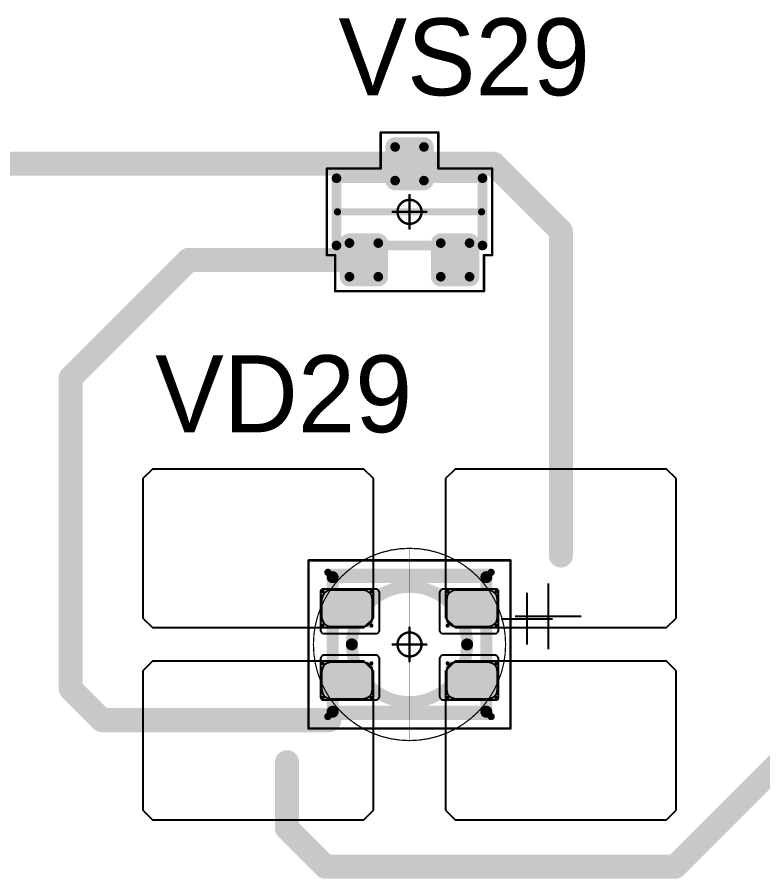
# Model space of a CAD drawing. Header units: millimetres. Extents: x 0 to 400, y 0 to 514.
# Drawn here: x 111.84 to 127.35, y 387.63 to 405.55 of the extents above; entities that cross this region are included whole.
import ezdxf

# ---------------------------------------------------------------- set-up
doc = ezdxf.new("R2010")
doc.units = ezdxf.units.MM
for name, color, linetype in [('Mechanical13', 56, 'Continuous'), ('Mechanical15', 56, 'Continuous'), ('Mechanical2', 216, 'Continuous'), ('TopLayer', 1, 'Continuous'), ('TopOverlay', 2, 'Continuous'), ('TopPaste', 8, 'Continuous'), ('TopSolder', 216, 'Continuous')]:
    doc.layers.add(name, color=color, linetype=linetype)

# ---------------------------------------------------------------- blocks, each defined once
blk = doc.blocks.new('SOT23_153')
at = {"layer": 'Mechanical13', "const_width": 0.2}
for points in [[(-0.7, 1.52), (0.7, 1.52)], [(-0.7, 1.52), (-0.7, -1.52)], [(0.7, 1.52), (0.7, -1.52)], [(-0.7, -1.52), (0.7, -1.52)]]:
    blk.add_lwpolyline(points, dxfattribs=at)
at = {"layer": 'Mechanical13', "const_width": 0.1}
for points in [[(-0.75, 1.52, 1), (-0.65, 1.52, 1)], [(-0.75, 1.52, 1), (-0.65, 1.52, 1)], [(0.65, 1.52, 1), (0.75, 1.52, 1)], [(0.65, 1.52, 1), (0.75, 1.52, 1)], [(-0.75, -1.52, 1), (-0.65, -1.52, 1)], [(-0.75, -1.52, 1), (-0.65, -1.52, 1)], [(0.65, -1.52, 1), (0.75, -1.52, 1)], [(0.65, -1.52, 1), (0.75, -1.52, 1)]]:
    blk.add_lwpolyline(points, format="xyb", close=True, dxfattribs=at)
at = {"layer": 'Mechanical15', "const_width": 0.05}
for points in [[(-0.9, 1.72), (-0.9, 1.55)], [(-0.9, 1.72), (0.9, 1.72)], [(0.9, 1.72), (0.9, 0.6)], [(-1.65, 1.55), (-1.65, -1.55)], [(-1.65, 1.55), (-0.9, 1.55)], [(0.9, 0.6), (1.65, 0.6)], [(1.65, 0.6), (1.65, -0.6)], [(0, 0.35), (0, -0.35)], [(-0.35, 0), (0.35, 0)], [(0.9, -0.6), (1.65, -0.6)], [(0.9, -0.6), (0.9, -1.72)], [(-1.65, -1.55), (-0.9, -1.55)], [(-0.9, -1.55), (-0.9, -1.72)], [(-0.9, -1.72), (0.9, -1.72)]]:
    blk.add_lwpolyline(points, dxfattribs=at)
at = {"layer": 'Mechanical15'}
for points, const_width in [([(-0.913, 1.72, 1), (-0.888, 1.72, 1)], 0.025), ([(-0.913, 1.72, 1), (-0.888, 1.72, 1)], 0.025), ([(0.888, 1.72, 1), (0.913, 1.72, 1)], 0.025), ([(0.888, 1.72, 1), (0.913, 1.72, 1)], 0.025), ([(-1.662, 1.55, 1), (-1.637, 1.55, 1)], 0.025), ([(-1.662, 1.55, 1), (-1.637, 1.55, 1)], 0.025), ([(-0.913, 1.55, 1), (-0.888, 1.55, 1)], 0.025), ([(-0.913, 1.55, 1), (-0.888, 1.55, 1)], 0.025), ([(0.888, 0.6, 1), (0.913, 0.6, 1)], 0.025), ([(0.888, 0.6, 1), (0.913, 0.6, 1)], 0.025), ([(1.637, 0.6, 1), (1.662, 0.6, 1)], 0.025), ([(1.637, 0.6, 1), (1.662, 0.6, 1)], 0.025), ([(-0.012, 0.35, 1), (0.012, 0.35, 1)], 0.025), ([(0.25, 0, 1), (-0.25, 0, 1)], 0.05), ([(-0.362, 0, 1), (-0.337, 0, 1)], 0.025), ([(-0.262, 0, 1), (-0.238, 0, 1)], 0.025), ([(0.238, 0, 1), (0.262, 0, 1)], 0.025), ([(0.337, 0, 1), (0.362, 0, 1)], 0.025), ([(-0.012, -0.35, 1), (0.012, -0.35, 1)], 0.025), ([(0.888, -0.6, 1), (0.913, -0.6, 1)], 0.025), ([(0.888, -0.6, 1), (0.913, -0.6, 1)], 0.025), ([(1.637, -0.6, 1), (1.662, -0.6, 1)], 0.025), ([(1.637, -0.6, 1), (1.662, -0.6, 1)], 0.025), ([(-1.662, -1.55, 1), (-1.637, -1.55, 1)], 0.025), ([(-1.662, -1.55, 1), (-1.637, -1.55, 1)], 0.025), ([(-0.913, -1.55, 1), (-0.888, -1.55, 1)], 0.025), ([(-0.913, -1.55, 1), (-0.888, -1.55, 1)], 0.025), ([(-0.913, -1.72, 1), (-0.888, -1.72, 1)], 0.025), ([(-0.913, -1.72, 1), (-0.888, -1.72, 1)], 0.025), ([(0.888, -1.72, 1), (0.913, -1.72, 1)], 0.025), ([(0.888, -1.72, 1), (0.913, -1.72, 1)], 0.025)]:
    blk.add_lwpolyline(points, format="xyb", close=True, dxfattribs=dict(at, const_width=const_width))
at = {"layer": 'TopLayer', "const_width": 0.1}
for points in [[(-1.4, 1.25, 1), (-1.3, 1.25, 1)], [(-0.7, 1.25, 1), (-0.6, 1.25, 1)], [(-1.4, 0.65, 1), (-1.3, 0.65, 1)], [(-0.7, 0.65, 1), (-0.6, 0.65, 1)], [(0.6, 0.3, 1), (0.7, 0.3, 1)], [(1.3, 0.3, 1), (1.4, 0.3, 1)], [(0.6, -0.3, 1), (0.7, -0.3, 1)], [(1.3, -0.3, 1), (1.4, -0.3, 1)], [(-1.4, -0.65, 1), (-1.3, -0.65, 1)], [(-0.7, -0.65, 1), (-0.6, -0.65, 1)], [(-1.4, -1.25, 1), (-1.3, -1.25, 1)], [(-0.7, -1.25, 1), (-0.6, -1.25, 1)]]:
    blk.add_lwpolyline(points, format="xyb", close=True, dxfattribs=at)
at = {"layer": 'TopLayer'}
for points in [[(-1.35, 1.35), (-1.35, 0.55), (-0.65, 1.35), (-0.65, 0.55)], [(-1.45, 1.25), (-1.45, 0.65), (-0.55, 1.25), (-0.55, 0.65)], [(0.65, 0.4), (0.65, -0.4), (1.35, 0.4), (1.35, -0.4)], [(0.55, 0.3), (0.55, -0.3), (1.45, 0.3), (1.45, -0.3)], [(-1.45, -0.65), (-1.45, -1.25), (-0.55, -0.65), (-0.55, -1.25)], [(-1.35, -0.55), (-1.35, -1.35), (-0.65, -0.55), (-0.65, -1.35)]]:
    blk.add_solid(points, dxfattribs=at)
at = {"layer": 'TopOverlay', "const_width": 0.15}
blk.add_lwpolyline([(0, 1.5), (0, -1.5)], dxfattribs=at)
at = {"layer": 'TopOverlay', "const_width": 0.075}
for points in [[(-0.038, 1.5, 1), (0.038, 1.5, 1)], [(-0.038, -1.5, 1), (0.038, -1.5, 1)]]:
    blk.add_lwpolyline(points, format="xyb", close=True, dxfattribs=at)
at = {"layer": 'TopPaste', "const_width": 0.075}
for points in [[(-1.387, 1.25, 1), (-1.313, 1.25, 1)], [(-0.687, 1.25, 1), (-0.613, 1.25, 1)], [(-1.387, 0.65, 1), (-1.313, 0.65, 1)], [(-0.687, 0.65, 1), (-0.613, 0.65, 1)], [(0.613, 0.3, 1), (0.687, 0.3, 1)], [(1.313, 0.3, 1), (1.387, 0.3, 1)], [(0.613, -0.3, 1), (0.687, -0.3, 1)], [(1.313, -0.3, 1), (1.387, -0.3, 1)], [(-1.387, -0.65, 1), (-1.313, -0.65, 1)], [(-0.687, -0.65, 1), (-0.613, -0.65, 1)], [(-1.387, -1.25, 1), (-1.313, -1.25, 1)], [(-0.687, -1.25, 1), (-0.613, -1.25, 1)]]:
    blk.add_lwpolyline(points, format="xyb", close=True, dxfattribs=at)
at = {"layer": 'TopPaste'}
for points in [[(-1.35, 1.325), (-1.35, 0.575), (-0.65, 1.325), (-0.65, 0.575)], [(-1.425, 1.25), (-1.425, 0.65), (-0.575, 1.25), (-0.575, 0.65)], [(0.65, 0.375), (0.65, -0.375), (1.35, 0.375), (1.35, -0.375)], [(0.575, 0.3), (0.575, -0.3), (1.425, 0.3), (1.425, -0.3)], [(-1.425, -0.65), (-1.425, -1.25), (-0.575, -0.65), (-0.575, -1.25)], [(-1.35, -0.575), (-1.35, -1.325), (-0.65, -0.575), (-0.65, -1.325)]]:
    blk.add_solid(points, dxfattribs=at)
at = {"layer": 'TopSolder', "const_width": 0.202}
for points in [[(-1.451, 1.25, 1), (-1.249, 1.25, 1)], [(-0.751, 1.25, 1), (-0.549, 1.25, 1)], [(-1.451, 0.65, 1), (-1.249, 0.65, 1)], [(-0.751, 0.65, 1), (-0.549, 0.65, 1)], [(0.549, 0.3, 1), (0.751, 0.3, 1)], [(1.249, 0.3, 1), (1.451, 0.3, 1)], [(0.549, -0.3, 1), (0.751, -0.3, 1)], [(1.249, -0.3, 1), (1.451, -0.3, 1)], [(-1.451, -0.65, 1), (-1.249, -0.65, 1)], [(-0.751, -0.65, 1), (-0.549, -0.65, 1)], [(-1.451, -1.25, 1), (-1.249, -1.25, 1)], [(-0.751, -1.25, 1), (-0.549, -1.25, 1)]]:
    blk.add_lwpolyline(points, format="xyb", close=True, dxfattribs=at)
at = {"layer": 'TopSolder'}
for points in [[(-1.35, 1.452), (-1.35, 0.448), (-0.65, 1.452), (-0.65, 0.448)], [(-1.552, 1.25), (-1.552, 0.65), (-0.448, 1.25), (-0.448, 0.65)], [(0.65, 0.502), (0.65, -0.502), (1.35, 0.502), (1.35, -0.502)], [(0.448, 0.3), (0.448, -0.3), (1.552, 0.3), (1.552, -0.3)], [(-1.35, -0.448), (-1.35, -1.452), (-0.65, -0.448), (-0.65, -1.452)], [(-1.552, -0.65), (-1.552, -1.25), (-0.448, -0.65), (-0.448, -1.25)]]:
    blk.add_solid(points, dxfattribs=at)
blk = doc.blocks.new('E65F_326')
at = {"layer": 'Mechanical13'}
for p, q in [((2.441, 1.071), (2.441, 0)), ((1.905, 0.536), (2.976, 0.536))]:
    blk.add_line(p, q, dxfattribs=at)
at = {"layer": 'Mechanical13', "const_width": 0.25}
for points in [[(-1.6, -1.4), (-1.6, 1.4)], [(-1.6, 1.4), (1.6, 1.4)], [(1.6, -1.4), (1.6, 1.4)], [(-1.6, -1.4), (1.6, -1.4)]]:
    blk.add_lwpolyline(points, dxfattribs=at)
at = {"layer": 'Mechanical13'}
for points, const_width in [([(-1.663, 1.4, 1), (-1.538, 1.4, 1)], 0.125), ([(-1.663, 1.4, 1), (-1.538, 1.4, 1)], 0.125), ([(1.537, 1.4, 1), (1.662, 1.4, 1)], 0.125), ([(1.537, 1.4, 1), (1.662, 1.4, 1)], 0.125), ([(1.2, 0, 1), (-1.2, 0, 1)], 0.25), ([(-1.263, 0, 1), (-1.138, 0, 1)], 0.125), ([(1.137, 0, 1), (1.262, 0, 1)], 0.125), ([(-1.663, -1.4, 1), (-1.538, -1.4, 1)], 0.125), ([(-1.663, -1.4, 1), (-1.538, -1.4, 1)], 0.125), ([(1.537, -1.4, 1), (1.662, -1.4, 1)], 0.125), ([(1.537, -1.4, 1), (1.662, -1.4, 1)], 0.125)]:
    blk.add_lwpolyline(points, format="xyb", close=True, dxfattribs=dict(at, const_width=const_width))
at = {"layer": 'Mechanical15', "const_width": 0.05}
for points in [[(-2.1, 1.75), (2.1, 1.75)], [(-2.1, -1.75), (-2.1, 1.75)], [(2.1, 1.75), (2.1, -1.75)], [(0, -0.35), (0, 0.35)], [(0, -0.35), (0, 0.35)], [(-0.35, 0), (0.35, 0)], [(-0.35, 0), (0.35, 0)], [(-2.1, -1.75), (2.1, -1.75)]]:
    blk.add_lwpolyline(points, dxfattribs=at)
at = {"layer": 'Mechanical15'}
for points, const_width in [([(-2.113, 1.75, 1), (-2.088, 1.75, 1)], 0.025), ([(-2.113, 1.75, 1), (-2.088, 1.75, 1)], 0.025), ([(2.087, 1.75, 1), (2.112, 1.75, 1)], 0.025), ([(2.087, 1.75, 1), (2.112, 1.75, 1)], 0.025), ([(-0.013, 0.35, 1), (0.012, 0.35, 1)], 0.025), ([(-0.013, 0.35, 1), (0.012, 0.35, 1)], 0.025), ([(0.25, 0, 1), (-0.25, 0, 1)], 0.05), ([(0.25, 0, 1), (-0.25, 0, 1)], 0.05), ([(-0.363, 0, 1), (-0.338, 0, 1)], 0.025), ([(-0.363, 0, 1), (-0.338, 0, 1)], 0.025), ([(-0.263, 0, 1), (-0.238, 0, 1)], 0.025), ([(-0.263, 0, 1), (-0.238, 0, 1)], 0.025), ([(0.237, 0, 1), (0.262, 0, 1)], 0.025), ([(0.237, 0, 1), (0.262, 0, 1)], 0.025), ([(0.337, 0, 1), (0.362, 0, 1)], 0.025), ([(0.337, 0, 1), (0.362, 0, 1)], 0.025), ([(-0.013, -0.35, 1), (0.012, -0.35, 1)], 0.025), ([(-0.013, -0.35, 1), (0.012, -0.35, 1)], 0.025), ([(-2.113, -1.75, 1), (-2.088, -1.75, 1)], 0.025), ([(-2.113, -1.75, 1), (-2.088, -1.75, 1)], 0.025), ([(2.087, -1.75, 1), (2.112, -1.75, 1)], 0.025), ([(2.087, -1.75, 1), (2.112, -1.75, 1)], 0.025)]:
    blk.add_lwpolyline(points, format="xyb", close=True, dxfattribs=dict(at, const_width=const_width))
at = {"layer": 'TopLayer'}
for p, q in [((-5.35, 3.65), (-5.55, 3.45)), ((-0.95, 3.65), (-5.35, 3.65)), ((-5.35, 3.65), (-5.35, 3.65)), ((-0.75, 3.45), (-0.95, 3.65)), ((0.95, 3.65), (0.75, 3.45)), ((5.35, 3.65), (0.95, 3.65)), ((0.95, 3.65), (0.95, 3.65)), ((5.55, 3.45), (5.35, 3.65)), ((-5.55, 3.45), (-5.55, 3.45)), ((-5.55, 3.45), (-5.55, 0.55)), ((-0.75, 0.55), (-0.75, 3.45)), ((0.75, 3.45), (0.75, 3.45)), ((0.75, 3.45), (0.75, 0.55)), ((5.55, 0.55), (5.55, 3.45)), ((-5.55, 0.55), (-5.35, 0.35)), ((-0.95, 0.35), (-0.75, 0.55)), ((0.75, 0.55), (0.95, 0.35)), ((5.35, 0.35), (5.55, 0.55)), ((-5.35, 0.35), (-0.95, 0.35)), ((0.95, 0.35), (5.35, 0.35)), ((-5.35, -0.35), (-5.55, -0.55)), ((-0.95, -0.35), (-5.35, -0.35)), ((-5.35, -0.35), (-5.35, -0.35)), ((-0.75, -0.55), (-0.95, -0.35)), ((0.95, -0.35), (0.75, -0.55)), ((5.35, -0.35), (0.95, -0.35)), ((0.95, -0.35), (0.95, -0.35)), ((5.55, -0.55), (5.35, -0.35)), ((-5.55, -0.55), (-5.55, -0.55)), ((-5.55, -0.55), (-5.55, -3.45)), ((-0.75, -3.45), (-0.75, -0.55)), ((0.75, -0.55), (0.75, -0.55)), ((0.75, -0.55), (0.75, -3.45)), ((5.55, -3.45), (5.55, -0.55)), ((-5.55, -3.45), (-5.35, -3.65)), ((-0.95, -3.65), (-0.75, -3.45)), ((0.75, -3.45), (0.95, -3.65)), ((5.35, -3.65), (5.55, -3.45)), ((-5.35, -3.65), (-0.95, -3.65)), ((0.95, -3.65), (5.35, -3.65))]:
    blk.add_line(p, q, dxfattribs=at)
at = {"layer": 'TopLayer', "const_width": 0.04}
for points in [[(-1.83, 1.11, 1), (-1.79, 1.11, 1)], [(-0.81, 1.11, 1), (-0.77, 1.11, 1)], [(0.77, 1.11, 1), (0.81, 1.11, 1)], [(1.79, 1.11, 1), (1.83, 1.11, 1)], [(-1.83, 0.39, 1), (-1.79, 0.39, 1)], [(-0.81, 0.39, 1), (-0.77, 0.39, 1)], [(0.77, 0.39, 1), (0.81, 0.39, 1)], [(1.79, 0.39, 1), (1.83, 0.39, 1)], [(-1.83, -0.39, 1), (-1.79, -0.39, 1)], [(-0.81, -0.39, 1), (-0.77, -0.39, 1)], [(0.77, -0.39, 1), (0.81, -0.39, 1)], [(1.79, -0.39, 1), (1.83, -0.39, 1)], [(-1.83, -1.11, 1), (-1.79, -1.11, 1)], [(-0.81, -1.11, 1), (-0.77, -1.11, 1)], [(0.77, -1.11, 1), (0.81, -1.11, 1)], [(1.79, -1.11, 1), (1.83, -1.11, 1)]]:
    blk.add_lwpolyline(points, format="xyb", close=True, dxfattribs=at)
at = {"layer": 'TopLayer'}
for points in [[(-1.85, 1.11), (-1.85, 0.39), (-0.75, 1.11), (-0.75, 0.39)], [(-1.81, 1.15), (-1.81, 0.35), (-0.79, 1.15), (-0.79, 0.35)], [(0.75, 1.11), (0.75, 0.39), (1.85, 1.11), (1.85, 0.39)], [(0.79, 1.15), (0.79, 0.35), (1.81, 1.15), (1.81, 0.35)], [(-1.81, -0.35), (-1.81, -1.15), (-0.79, -0.35), (-0.79, -1.15)], [(0.79, -0.35), (0.79, -1.15), (1.81, -0.35), (1.81, -1.15)], [(-1.85, -0.39), (-1.85, -1.11), (-0.75, -0.39), (-0.75, -1.11)], [(0.75, -0.39), (0.75, -1.11), (1.85, -0.39), (1.85, -1.11)]]:
    blk.add_solid(points, dxfattribs=at)
at = {"layer": 'TopOverlay'}
for p, q in [((2.886, 1.271), (2.886, -0.1)), ((2.2, 0.586), (3.571, 0.586))]:
    blk.add_line(p, q, dxfattribs=at)
at = {"layer": 'TopOverlay', "const_width": 0.15}
for points in [[(-1.7, 1.5), (1.7, 1.5)], [(-1.7, -1.5), (1.7, -1.5)]]:
    blk.add_lwpolyline(points, dxfattribs=at)
at = {"layer": 'TopOverlay', "const_width": 0.075}
for points in [[(-1.738, 1.5, 1), (-1.663, 1.5, 1)], [(1.662, 1.5, 1), (1.737, 1.5, 1)], [(-1.738, -1.5, 1), (-1.663, -1.5, 1)], [(1.662, -1.5, 1), (1.737, -1.5, 1)]]:
    blk.add_lwpolyline(points, format="xyb", close=True, dxfattribs=at)
at = {"layer": 'TopPaste'}
for p, q in [((-1.711, 1.114), (-1.773, 1.073)), ((-1.638, 1.129), (-1.711, 1.114)), ((-0.963, 1.129), (-1.638, 1.129)), ((-0.889, 1.114), (-0.963, 1.129)), ((-0.827, 1.073), (-0.889, 1.114)), ((0.889, 1.114), (0.827, 1.073)), ((0.962, 1.129), (0.889, 1.114)), ((1.637, 1.129), (0.962, 1.129)), ((1.711, 1.114), (1.637, 1.129)), ((1.773, 1.073), (1.711, 1.114)), ((-1.814, 1.011), (-1.829, 0.938)), ((-1.829, 0.938), (-1.829, 0.563)), ((-1.773, 1.073), (-1.814, 1.011)), ((-0.786, 1.011), (-0.827, 1.073)), ((-0.771, 0.938), (-0.786, 1.011)), ((-0.771, 0.563), (-0.771, 0.938)), ((0.786, 1.011), (0.771, 0.938)), ((0.771, 0.938), (0.771, 0.563)), ((0.827, 1.073), (0.786, 1.011)), ((1.814, 1.011), (1.773, 1.073)), ((1.829, 0.938), (1.814, 1.011)), ((1.829, 0.563), (1.829, 0.938)), ((-1.829, 0.563), (-1.814, 0.489)), ((-0.786, 0.489), (-0.771, 0.563)), ((0.771, 0.563), (0.786, 0.489)), ((1.814, 0.489), (1.829, 0.563)), ((-1.814, 0.489), (-1.773, 0.427)), ((-1.773, 0.427), (-1.711, 0.386)), ((-1.711, 0.386), (-1.638, 0.371)), ((-1.638, 0.371), (-0.963, 0.371)), ((-0.963, 0.371), (-0.889, 0.386)), ((-0.889, 0.386), (-0.827, 0.427)), ((-0.827, 0.427), (-0.786, 0.489)), ((0.786, 0.489), (0.827, 0.427)), ((0.827, 0.427), (0.889, 0.386)), ((0.889, 0.386), (0.962, 0.371)), ((0.962, 0.371), (1.637, 0.371)), ((1.637, 0.371), (1.711, 0.386)), ((1.711, 0.386), (1.773, 0.427)), ((1.773, 0.427), (1.814, 0.489)), ((-1.814, -0.489), (-1.829, -0.563)), ((-1.773, -0.427), (-1.814, -0.489)), ((-1.711, -0.386), (-1.773, -0.427)), ((-1.638, -0.371), (-1.711, -0.386)), ((-0.963, -0.371), (-1.638, -0.371)), ((-0.889, -0.386), (-0.963, -0.371)), ((-0.827, -0.427), (-0.889, -0.386)), ((-0.786, -0.489), (-0.827, -0.427)), ((-0.771, -0.563), (-0.786, -0.489)), ((0.786, -0.489), (0.771, -0.563)), ((0.827, -0.427), (0.786, -0.489)), ((0.889, -0.386), (0.827, -0.427)), ((0.962, -0.371), (0.889, -0.386)), ((1.637, -0.371), (0.962, -0.371)), ((1.711, -0.386), (1.637, -0.371)), ((1.773, -0.427), (1.711, -0.386)), ((1.814, -0.489), (1.773, -0.427)), ((1.829, -0.563), (1.814, -0.489)), ((-1.829, -0.563), (-1.829, -0.938)), ((-0.771, -0.938), (-0.771, -0.563)), ((0.771, -0.563), (0.771, -0.938)), ((1.829, -0.938), (1.829, -0.563)), ((-1.829, -0.938), (-1.814, -1.011)), ((-1.814, -1.011), (-1.773, -1.073)), ((-1.773, -1.073), (-1.711, -1.114)), ((-0.889, -1.114), (-0.827, -1.073)), ((-0.827, -1.073), (-0.786, -1.011)), ((-0.786, -1.011), (-0.771, -0.938)), ((0.771, -0.938), (0.786, -1.011)), ((0.786, -1.011), (0.827, -1.073)), ((0.827, -1.073), (0.889, -1.114)), ((1.711, -1.114), (1.773, -1.073)), ((1.773, -1.073), (1.814, -1.011)), ((1.814, -1.011), (1.829, -0.938)), ((-1.711, -1.114), (-1.638, -1.129)), ((-1.638, -1.129), (-0.963, -1.129)), ((-0.963, -1.129), (-0.889, -1.114)), ((0.889, -1.114), (0.962, -1.129)), ((0.962, -1.129), (1.637, -1.129)), ((1.637, -1.129), (1.711, -1.114))]:
    blk.add_line(p, q, dxfattribs=at)
at = {"layer": 'TopSolder'}
for p, q in [((-1.842, 1.129), (-1.85, 1.111)), ((-1.85, 1.111), (-1.85, 1.101)), ((-1.85, 1.101), (-1.85, 1.101)), ((-1.85, 1.101), (-1.85, 0.301)), ((-1.828, 1.143), (-1.842, 1.129)), ((-1.81, 1.151), (-1.828, 1.143)), ((-1.8, 1.151), (-1.81, 1.151)), ((-0.7, 1.151), (-1.8, 1.151)), ((-0.685, 1.151), (-0.7, 1.151)), ((-0.7, 1.151), (-0.7, 1.151)), ((-0.658, 1.139), (-0.685, 1.151)), ((-0.636, 1.118), (-0.658, 1.139)), ((-0.625, 1.09), (-0.636, 1.118)), ((-0.625, 1.076), (-0.625, 1.09)), ((-0.625, 0.301), (-0.625, 1.076)), ((0.636, 1.118), (0.625, 1.09)), ((0.625, 1.09), (0.625, 1.076)), ((0.625, 1.076), (0.625, 1.076)), ((0.625, 1.076), (0.625, 0.301)), ((0.657, 1.139), (0.636, 1.118)), ((0.685, 1.151), (0.657, 1.139)), ((0.7, 1.151), (0.685, 1.151)), ((1.8, 1.151), (0.7, 1.151)), ((1.81, 1.151), (1.8, 1.151)), ((1.8, 1.151), (1.8, 1.151)), ((1.828, 1.143), (1.81, 1.151)), ((1.842, 1.129), (1.828, 1.143)), ((1.85, 1.111), (1.842, 1.129)), ((1.85, 1.101), (1.85, 1.111)), ((1.85, 0.301), (1.85, 1.101)), ((-1.85, 0.301), (-1.85, 0.286)), ((-1.85, 0.286), (-1.839, 0.258)), ((-1.839, 0.258), (-1.818, 0.237)), ((-1.818, 0.237), (-1.79, 0.226)), ((-1.79, 0.226), (-1.775, 0.226)), ((-1.775, 0.226), (-1.775, 0.226)), ((-1.775, 0.226), (-0.7, 0.226)), ((-0.7, 0.226), (-0.685, 0.226)), ((-0.685, 0.226), (-0.658, 0.237)), ((-0.658, 0.237), (-0.636, 0.258)), ((-0.636, 0.258), (-0.625, 0.286)), ((-0.625, 0.286), (-0.625, 0.301)), ((-0.625, 0.301), (-0.625, 0.301)), ((0.625, 0.301), (0.625, 0.286)), ((0.625, 0.286), (0.636, 0.258)), ((0.636, 0.258), (0.657, 0.237)), ((0.657, 0.237), (0.685, 0.226)), ((0.685, 0.226), (0.7, 0.226)), ((0.7, 0.226), (0.7, 0.226)), ((0.7, 0.226), (1.775, 0.226)), ((1.775, 0.226), (1.79, 0.226)), ((1.79, 0.226), (1.817, 0.237)), ((1.817, 0.237), (1.839, 0.258)), ((1.839, 0.258), (1.85, 0.286)), ((1.85, 0.286), (1.85, 0.301)), ((1.85, 0.301), (1.85, 0.301)), ((-1.839, -0.257), (-1.85, -0.285)), ((-1.85, -0.285), (-1.85, -0.299)), ((-1.85, -0.299), (-1.85, -0.299)), ((-1.85, -0.299), (-1.85, -1.099)), ((-1.818, -0.236), (-1.839, -0.257)), ((-1.79, -0.224), (-1.818, -0.236)), ((-1.775, -0.224), (-1.79, -0.224)), ((-0.7, -0.224), (-1.775, -0.224)), ((-0.685, -0.224), (-0.7, -0.224)), ((-0.7, -0.224), (-0.7, -0.224)), ((-0.658, -0.236), (-0.685, -0.224)), ((-0.636, -0.257), (-0.658, -0.236)), ((-0.625, -0.285), (-0.636, -0.257)), ((-0.625, -0.299), (-0.625, -0.285)), ((-0.625, -1.074), (-0.625, -0.299)), ((0.636, -0.257), (0.625, -0.285)), ((0.625, -0.285), (0.625, -0.299)), ((0.625, -0.299), (0.625, -0.299)), ((0.625, -0.299), (0.625, -1.074)), ((0.657, -0.236), (0.636, -0.257)), ((0.685, -0.224), (0.657, -0.236)), ((0.7, -0.224), (0.685, -0.224)), ((1.775, -0.224), (0.7, -0.224)), ((1.79, -0.224), (1.775, -0.224)), ((1.775, -0.224), (1.775, -0.224)), ((1.817, -0.236), (1.79, -0.224)), ((1.839, -0.257), (1.817, -0.236)), ((1.85, -0.285), (1.839, -0.257)), ((1.85, -0.299), (1.85, -0.285)), ((1.85, -1.099), (1.85, -0.299)), ((-0.625, -1.089), (-0.625, -1.074)), ((-0.625, -1.074), (-0.625, -1.074)), ((0.625, -1.074), (0.625, -1.089)), ((-1.85, -1.099), (-1.85, -1.109)), ((-1.85, -1.109), (-1.842, -1.128)), ((-1.842, -1.128), (-1.828, -1.142)), ((-1.828, -1.142), (-1.81, -1.149)), ((-1.81, -1.149), (-1.8, -1.149)), ((-1.8, -1.149), (-0.7, -1.149)), ((-1.8, -1.149), (-1.8, -1.149)), ((-0.7, -1.149), (-0.685, -1.149)), ((-0.685, -1.149), (-0.658, -1.138)), ((-0.658, -1.138), (-0.636, -1.117)), ((-0.636, -1.117), (-0.625, -1.089)), ((0.625, -1.089), (0.636, -1.117)), ((0.636, -1.117), (0.657, -1.138)), ((0.657, -1.138), (0.685, -1.149)), ((0.685, -1.149), (0.7, -1.149)), ((0.7, -1.149), (1.8, -1.149)), ((0.7, -1.149), (0.7, -1.149)), ((1.8, -1.149), (1.81, -1.149)), ((1.81, -1.149), (1.828, -1.142)), ((1.828, -1.142), (1.842, -1.128)), ((1.842, -1.128), (1.85, -1.109)), ((1.85, -1.109), (1.85, -1.099)), ((1.85, -1.099), (1.85, -1.099))]:
    blk.add_line(p, q, dxfattribs=at)

msp = doc.modelspace()

# ---------------------------------------------------------------- linework, layer by layer
at = {"layer": 'Mechanical2'}
for points, const_width in [([(122, 392.5, 1), (118, 392.5, 1)], 0.0254), ([(120, 394.5, 1), (120, 394.5, 1)], 0.0005), ([(117.994, 392.5, 1), (118.006, 392.5, 1)], 0.0127), ([(118, 392.5, 1), (118, 392.5, 1)], 0.0005), ([(121.994, 392.5, 1), (122.006, 392.5, 1)], 0.0127), ([(122, 392.5, 1), (122, 392.5, 1)], 0.0005), ([(120, 390.5, 1), (120, 390.5, 1)], 0.0005)]:
    msp.add_lwpolyline(points, format="xyb", close=True, dxfattribs=dict(at, const_width=const_width))
at = {"layer": 'Mechanical2', "const_width": 0.001}
for points in [[(120, 390.5), (120, 394.5)], [(118, 392.5), (122, 392.5)]]:
    msp.add_lwpolyline(points, dxfattribs=at)
at = {"layer": 'TopLayer', "const_width": 0.5}
for points in [[(104.125, 402.5), (120, 402.5)], [(120, 402.5), (121.75, 402.5)], [(121.75, 402.5), (123.15, 401.1)], [(123.15, 394.35), (123.15, 401.1)], [(112.95, 398.05), (115.4, 400.5)], [(115.4, 400.5), (119.05, 400.5)], [(112.95, 391.575), (112.95, 398.05)], [(125.525, 387.875), (129.525, 391.875)], [(112.95, 391.575), (113.6, 390.925)], [(113.6, 390.925), (118.332, 390.925)], [(117.45, 388.675), (117.45, 390.05)], [(117.45, 388.675), (118.25, 387.875)], [(118.25, 387.875), (125.525, 387.875)]]:
    msp.add_lwpolyline(points, dxfattribs=at)
at = {"layer": 'TopLayer', "const_width": 0.25}
for points in [[(119.875, 402.5, 1), (120.125, 402.5, 1)], [(119.875, 402.5, 1), (120.125, 402.5, 1)], [(121.625, 402.5, 1), (121.875, 402.5, 1)], [(121.625, 402.5, 1), (121.875, 402.5, 1)], [(123.025, 401.1, 1), (123.275, 401.1, 1)], [(123.025, 401.1, 1), (123.275, 401.1, 1)], [(115.275, 400.5, 1), (115.525, 400.5, 1)], [(115.275, 400.5, 1), (115.525, 400.5, 1)], [(118.925, 400.5, 1), (119.175, 400.5, 1)], [(112.825, 398.05, 1), (113.075, 398.05, 1)], [(112.825, 398.05, 1), (113.075, 398.05, 1)], [(123.025, 394.35, 1), (123.275, 394.35, 1)], [(112.825, 391.575, 1), (113.075, 391.575, 1)], [(112.825, 391.575, 1), (113.075, 391.575, 1)], [(113.475, 390.925, 1), (113.725, 390.925, 1)], [(113.475, 390.925, 1), (113.725, 390.925, 1)], [(118.207, 390.925, 1), (118.457, 390.925, 1)], [(117.325, 390.05, 1), (117.575, 390.05, 1)], [(117.325, 388.675, 1), (117.575, 388.675, 1)], [(117.325, 388.675, 1), (117.575, 388.675, 1)], [(118.125, 387.875, 1), (118.375, 387.875, 1)], [(118.125, 387.875, 1), (118.375, 387.875, 1)], [(125.4, 387.875, 1), (125.65, 387.875, 1)], [(125.4, 387.875, 1), (125.65, 387.875, 1)]]:
    msp.add_lwpolyline(points, format="xyb", close=True, dxfattribs=at)

# ---------------------------------------------------------------- block references
for name, p, rotation in [('SOT23_153', (120, 401.5), 90), ('E65F_326', (120, 392.5), 360)]:
    msp.add_blockref(name, p, dxfattribs=dict(rotation=rotation))

# ---------------------------------------------------------------- texts
at = {"layer": 'TopOverlay'}
for s, p in [('VS29', (118.521, 403.925)), ('VD29', (114.706, 396.915))]:
    msp.add_text(s, height=1.6, dxfattribs=at).set_placement(p)

doc.saveas('drawing.dxf')
